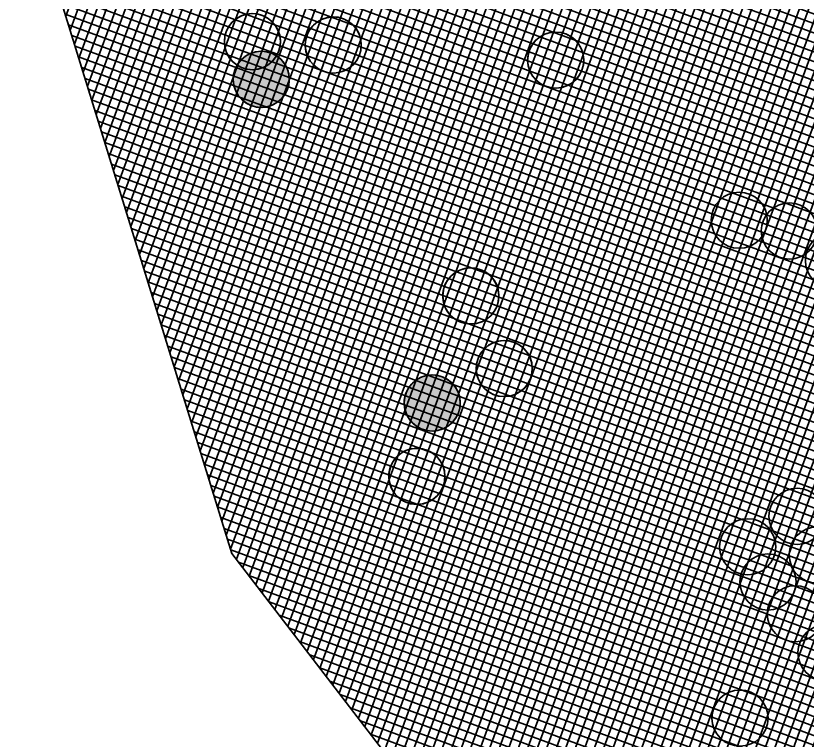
# Model space of a CAD drawing. Header units: millimetres. Extents: x -4430026 to 4783824, y 584 to 9593110.
# Drawn here: x 1871.9 to 1956.5, y 876.8 to 954.2 of the extents above; entities that cross this region are included whole.
import ezdxf

# ---------------------------------------------------------------- set-up
doc = ezdxf.new("R2010")
doc.units = ezdxf.units.MM
for name, color, linetype in [('Calçada', 1, 'Continuous'), ('Cota', 8, 'Continuous'), ('MOLHO', 88, 'Continuous'), ('WAYPOINTS2', 7, 'Continuous'), ('Área Verde Geral', 98, 'Continuous')]:
    doc.layers.add(name, color=color, linetype=linetype)
doc.styles.add('ROMANS', font='romans.shx')
doc.dimstyles.new('BOLA100', dxfattribs={"dimscale": 0, "dimtxt": 1.9, "dimasz": 0.18, "dimexe": 0.18, "dimexo": 0.063, "dimgap": 0, "dimtad": 1, "dimzin": 4, "dimdsep": 46, "dimtxsty": 'ROMANS', "dimcen": 0.09, "dimse1": 1, "dimse2": 1, "dimsd1": 1, "dimsd2": 1, "dimclrt": 256, "dimaunit": 1, "dimadec": 4, "dimazin": 0, "dimtfac": 1.2, "dimtix": 1, "dimtmove": 2, "dimatfit": 3, "dimfxl": 1, "dimtvp": 2, "dimtolj": 1, "dimtzin": 4, "dimarcsym": 0})

# ---------------------------------------------------------------- blocks, each defined once
blk = doc.blocks.new('*D7448')
at = {"layer": 'DEFPOINTS', "color": 0}
for p in [(1944.686, 972.546), (1942.655, 969.937), (2072.508, 873.016)]:
    blk.add_point(p, dxfattribs=at)
at = {"layer": 'Cota', "insert": (2007.149, 920.921), "char_height": 1.9, "attachment_point": 5, "rotation": 322.09358, "style": 'ROMANS'}
blk.add_mtext('\\A1;162.00', dxfattribs=at)
blk = doc.blocks.new('*D7452')
at = {"layer": 'DEFPOINTS', "color": 0}
for p in [(1807.75, 1178.603), (1896.26, 897.102), (1894.98, 896.706)]:
    blk.add_point(p, dxfattribs=at)
at = {"layer": 'Cota', "insert": (1853.552, 1038.331), "char_height": 1.9, "attachment_point": 5, "rotation": 287.19414, "style": 'ROMANS'}
blk.add_mtext('\\A1;295.08', dxfattribs=at)
blk = doc.blocks.new('*D7453')
at = {"layer": 'DEFPOINTS', "color": 0}
for p in [(1894.98, 896.706), (1952.271, 825.602), (1950.571, 824.298)]:
    blk.add_point(p, dxfattribs=at)
at = {"layer": 'Cota', "insert": (1925.229, 862.385), "char_height": 1.9, "attachment_point": 5, "rotation": 307.51492, "style": 'ROMANS'}
blk.add_mtext('\\A1;91.29', dxfattribs=at)

msp = doc.modelspace()

# ---------------------------------------------------------------- hatches: boundary and pattern name
at = {"layer": 'MOLHO'}
for points in [[(1900.812, 948.666, 1), (1895.404, 946.068, 1)], [(1919.094, 914.088, 1), (1913.685, 911.49, 1)]]:
    msp.add_hatch(color=256, dxfattribs=at).paths.add_polyline_path(points)
at = {"layer": 'Área Verde Geral'}
h = msp.add_hatch(dxfattribs=at)
h.set_pattern_fill('ANSI37', color=256, scale=0.3, angle=24.82082, style=0)
h.set_pattern_definition([(69.82082076, (-350710.31295, -9590084.73025), (-0.894034063135, 0.32857167248), []), (159.82082076, (-350710.31295, -9590084.73025), (-0.32857167248, -0.894034063135), [])])
edge = h.paths.add_edge_path()
edge.add_arc((1861.562, 1234.994), 4, 359.70531, 412.09358)
edge.add_line((1864.02, 1238.15), (1765.654, 1314.743))
edge.add_arc((1739.476, 1280.231), 43.318, 52.8195, 53.53387)
edge.add_arc((1741.08, 1283.174), 40, 52.09358, 52.87597, ccw=False)
edge.add_arc((1741.08, 1283.174), 40, 52.09358, 52.87597)
edge.add_arc((1739.476, 1280.231), 43.318, 53.53387, 69.28578)
edge.add_arc((1741.08, 1283.174), 40, 69.94368, 89.93581)
edge.add_arc((1741.601, 1286.125), 37.052, 90.70851, 90.7367, ccw=False)
edge.add_line((1741.143, 1323.174), (1697.985, 1323.396))
edge.add_line((1697.985, 1323.396), (1694.053, 1315.273))
edge.add_line((1694.053, 1315.273), (1807.75, 1178.603))
edge.add_line((1807.75, 1178.603), (1894.98, 896.706))
edge.add_line((1894.98, 896.706), (1950.571, 824.298))
edge.add_line((1950.571, 824.298), (2017.449, 783.626))
edge.add_line((2017.449, 783.626), (2115.572, 797.537))
edge.add_line((2115.572, 797.537), (2114.466, 803.658))
edge.add_arc((2002.777, 783.463), 113.5, 10.24925, 52.09372)
edge.add_line((2072.508, 873.016), (2072.508, 873.016))
edge.add_line((2072.508, 873.016), (1944.686, 972.546))
edge.add_arc((2071.554, 1135.477), 206.5, 185.8906, 232.09358, ccw=False)
edge.add_arc((2071.553, 1135.486), 206.5, 179.70531, 185.89309, ccw=False)
edge.add_line((1865.056, 1136.548), (1865.562, 1234.973))

# ---------------------------------------------------------------- linework, layer by layer
at = {"layer": 'Calçada', "lineweight": -3}
msp.add_lwpolyline([(1865.562, 1234.973, 0.232653), (1864.02, 1238.15), (1765.654, 1314.743, 0.003117), (1765.221, 1315.067, -0.003414), (1765.655, 1314.734, 0.003414), (1765.221, 1315.067, 0.068839), (1754.798, 1320.748, 0.087454), (1741.125, 1323.174, -0.000123), (1741.143, 1323.174), (1697.985, 1323.396), (1694.053, 1315.273), (1807.75, 1178.603), (1894.98, 896.706), (1950.571, 824.298), (2017.449, 783.626), (2115.572, 797.537), (2114.466, 803.658, 0.184637), (2072.508, 873.016), (2072.508, 873.016), (1944.686, 972.546, -0.204375), (1866.145, 1114.284, -0.027006), (1865.056, 1136.548)], format="xyb", close=True, dxfattribs=at)
at = {"layer": 'MOLHO'}
for centre in [(1949.22, 932.312, 163.406), (1954.582, 931.165, 164.214), (1959.296, 928.023, 164.796), (1955.401, 900.674, 103.708), (1950.127, 897.419, 103.708), (1957.562, 896.541, 103.708), (1952.295, 893.658, 103.708), (1955.214, 890.257, 103.708), (1958.493, 886.104, 103.708), (1949.302, 879.111, 164.551)]:
    msp.add_circle(centre, 3, dxfattribs=at)
at = {"layer": 'WAYPOINTS2'}
msp.add_point((1894.981, 896.697, 103.708), dxfattribs=at)
at = {"layer": 'Área Verde Geral'}
for points in [[(1897.261, 948.404, -1), (1897.07, 954.401, -1)], [(1905.907, 948.043, -1), (1905.716, 954.04, -1)], [(1929.692, 946.426, -1), (1929.501, 952.423, -1)], [(1898.203, 944.369, -1), (1898.013, 950.366, -1)], [(1920.617, 921.228, -1), (1920.426, 927.225, -1)], [(1924.188, 913.465, -1), (1923.997, 919.462, -1)], [(1916.485, 909.79, -1), (1916.294, 915.787, -1)], [(1914.85, 901.941, -1), (1914.659, 907.938, -1)]]:
    msp.add_lwpolyline(points, format="xyb", close=True, dxfattribs=at)
for centre in [(1897.166, 951.403), (1905.811, 951.042), (1929.597, 949.425), (1898.108, 947.367), (1920.522, 924.226), (1924.093, 916.463), (1916.39, 912.789), (1914.754, 904.94)]:
    msp.add_circle(centre, 3, dxfattribs=at)

# ---------------------------------------------------------------- dimensions: what is measured, and where the dimension line sits
at = {"layer": 'Cota'}
for p1, p2, distance, picture, middle in [((1807.75, 1178.603), (1894.98, 896.706), 1.339, '*D7452', (1853.552, 1038.331)), ((2072.508, 873.016), (1944.686, 972.546), 3.307, '*D7448', (2007.149, 920.921)), ((1894.98, 896.706), (1950.571, 824.298), 2.142, '*D7453', (1925.229, 862.385))]:
    dim = msp.add_aligned_dim(p1=p1, p2=p2, distance=distance, dimstyle='BOLA100', override={"dimscale": 1}, dxfattribs=at)
    dim.commit()
    dim.dimension.update_dxf_attribs({"geometry": picture, "text_midpoint": middle})

doc.saveas('drawing.dxf')
